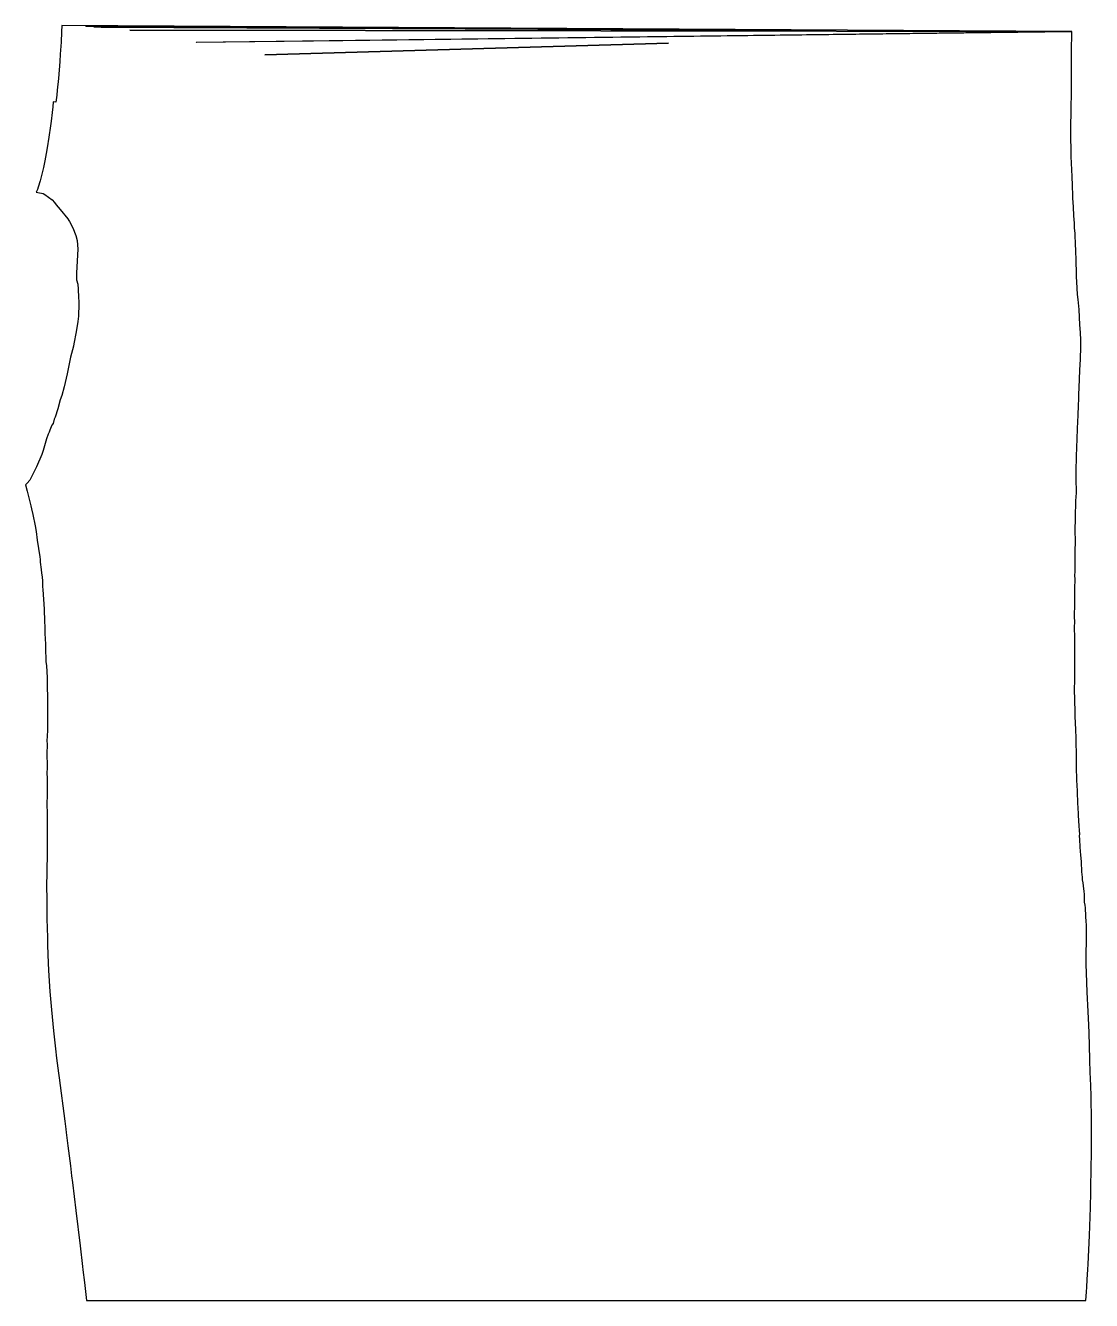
# Model space of a CAD drawing. Extents: x 5 to 159, y 0 to 184.
import ezdxf

# ---------------------------------------------------------------- set-up
doc = ezdxf.new("R2010")
doc.units = 0
doc.layers.add('11_33000', color=7, linetype='CONTINUOUS')

msp = doc.modelspace()

# ---------------------------------------------------------------- linework, layer by layer
at = {"layer": '11_33000', "color": 5}
for points in [[(9.798, 35.037), (10.068, 32.856), (10.166, 32.196), (10.981, 25.912), (11.117, 24.784), (11.188, 24.292), (11.432, 22.346), (11.782, 19.442), (11.968, 18.032), (12.084, 17.035), (12.593, 12.991), (13.202, 7.895), (13.542, 4.94), (13.592, 4.438), (13.806, 2.61), (14.092, 0.006), (158.53401, 0.006), (158.606, 1.238), (158.658, 1.952), (158.716, 3.05), (158.80801, 4.498), (158.83601, 5.244), (159.03601, 9.415), (159.17001, 13.46), (159.17101, 13.743), (159.22601, 15.354), (159.246, 16.306), (159.28601, 19.103), (159.33, 21.412), (159.32401, 22.296), (159.32701, 24.152), (159.31401, 25.824), (159.26001, 29.675), (159.19, 32.174), (159.16, 32.876), (159.11201, 34.862), (158.98001, 38.676), (158.93001, 39.772), (158.856, 41.768), (158.714, 44.576), (158.59601, 47.362), (158.55602, 48.548), (158.55801, 50.096), (158.62201, 51.998), (158.62801, 52.503), (158.62201, 53.548), (158.59601, 54.336), (158.57201, 54.736), (158.50401, 55.544), (158.45601, 56.73), (158.408, 57.14), (158.33, 57.562), (158.33, 58.334), (158.31601, 58.728), (158.276, 59.13), (158.17401, 59.948), (158.104, 60.364), (158.048, 60.772), (158.022, 61.168), (157.97801, 61.572), (157.94801, 61.968), (157.88501, 63.391), (157.84401, 63.932), (157.798, 64.334), (157.692, 65.522), (157.65201, 66.686), (157.61601, 67.084), (157.62201, 67.46201), (157.60001, 67.854), (157.53801, 68.64001), (157.511, 69.264), (157.45801, 70.19601), (157.42001, 71.35201), (157.37801, 71.746), (157.354, 72.134), (157.34601, 72.51801), (157.32401, 72.90401), (157.3, 73.674), (157.22801, 75.216), (157.18401, 77.132), (157.158, 77.51801), (157.18001, 78.274), (157.17601, 78.499), (157.14401, 79.426), (157.09401, 80.19601), (157.10201, 81.332), (157.06201, 82.48), (157.011, 83.469), (156.95201, 84.396), (156.968, 85.152), (156.96301, 85.373), (156.93201, 86.455), (156.90001, 87.05601), (156.867, 88.037), (156.86601, 88.578), (156.908, 89.33401), (156.90201, 90.47201), (156.94, 91.228), (156.944, 92.207), (156.93401, 92.746), (156.938, 93.506), (156.929, 94.162), (156.90201, 95.78201), (156.86601, 97.298), (156.90601, 98.05801), (156.89001, 98.816), (156.90201, 100.71201), (156.91301, 101.691), (156.94601, 102.992), (156.95201, 104.132), (156.944, 104.89001), (156.95201, 105.27), (156.96301, 108.15), (156.996, 109.83201), (156.98801, 111.19301), (157.028, 113.16501), (157.048, 115.54401), (157.15001, 116.714), (157.16801, 117.09601), (157.16801, 117.478), (157.13501, 118.07401), (157.11801, 118.604), (157.134, 119.75201), (157.13, 120.51201), (157.14201, 121.27601), (157.18001, 122.05201), (157.20001, 123.2), (157.298, 125.90401), (157.35001, 127.06801), (157.41801, 127.85801), (157.42601, 128.244), (157.472, 129.028), (157.468, 129.408), (157.51201, 130.192), (157.522, 130.96201), (157.56201, 131.89), (157.62801, 134.45401), (157.72601, 136.03801), (157.742, 136.66701), (157.76601, 137.21001), (157.804, 137.612), (157.80801, 138.52301), (157.804, 138.76201), (157.746, 139.882), (157.664, 140.98401), (157.54401, 143.21001), (157.39001, 144.64201), (157.326, 145.36401), (157.22801, 147.20401), (157.18201, 147.936), (157.17601, 148.31201), (157.095, 150.38101), (157.07001, 151.66), (157.00201, 152.75201), (157.00801, 153.134), (156.994, 153.50401), (156.96001, 153.858), (156.95601, 154.23401), (156.884, 154.94), (156.85001, 155.67201), (156.78001, 156.75401), (156.73401, 158.067), (156.65401, 159.29601), (156.62701, 160.082), (156.59401, 160.76401), (156.58601, 161.136), (156.52301, 162.42201), (156.40601, 165.33501), (156.382, 166.61401), (156.34201, 167.70601), (156.35101, 168.675), (156.34401, 169.59201), (156.37201, 171.88), (156.40201, 172.66), (156.42001, 174.188), (156.45401, 174.97801), (156.46201, 175.36401), (156.46101, 176.70001), (156.44801, 177.817), (156.451, 181.175), (156.45801, 181.60101), (156.48201, 182.17401), (156.47701, 182.75601), (156.49001, 183.37401), (10.57, 184.246), (10.516, 183.30801), (10.458, 181.858), (10.326, 180.11201), (10.264, 179.03601), (10.056, 176.60001), (9.868, 174.89401), (9.812, 174.188), (9.694, 173.16602), (9.282, 173.20401), (9.234, 172.48201), (9.159, 171.67201), (9.004, 170.41), (8.904, 169.73801), (8.686, 168.12401), (8.44, 166.59001), (8.297, 165.76601), (8.094, 164.70601), (7.886, 163.73001), (7.506, 162.19801), (7.406, 161.81201), (7.132, 160.87401), (7.024, 160.57001), (6.857, 160.15302), (7.104, 160.091), (7.835, 159.94801), (8.077, 159.80801), (9.147, 159.04001), (9.486, 158.677), (9.729, 158.32301), (10.325, 157.66901), (11.399, 156.30801), (11.565, 156.08301), (11.672, 155.92001), (12.128, 155.028), (12.595, 153.91501), (12.774, 153.15601), (12.85, 151.914), (12.649, 148.48801), (12.678, 147.48801), (12.855, 146.86801), (12.917, 146.14401), (12.962, 144.94501), (13.012, 144.37001), (13.01, 144.18501), (13.026, 144.015), (12.936, 142.25401), (12.873, 141.49701), (12.614, 139.974), (12.303, 138.235), (12.233, 137.89101), (11.817, 136.315), (11.331, 133.88901), (10.876, 132.01401), (10.545, 130.77901), (10.329, 130.15001), (9.968, 128.869), (9.598, 127.66901), (9.447, 127.35101), (9.28, 126.745), (9.088, 126.48601), (9.002, 126.25001), (8.801, 125.771), (8.713, 125.48501), (8.643, 125.29301), (8.583, 125.188), (8.341, 124.50001), (7.85, 122.84801), (7.635, 122.23301), (6.895, 120.45601), (5.943, 118.537), (5.552, 118.09), (5.299, 117.88), (5.527, 116.94801), (5.99, 115.22201), (6.08, 114.844), (6.166, 114.426), (6.37, 113.58), (6.696, 111.926), (6.822, 111.11001), (6.99, 109.898), (7.354, 107.48601), (7.4, 107.08801), (7.432, 106.69401), (7.562, 105.62501), (7.634, 105.11001), (7.69, 104.593), (7.744, 103.93201), (7.77, 103.15401), (7.792, 102.76401), (7.987, 99.912), (8.044, 98.11001), (8.086, 97.33601), (8.106, 96.18001), (8.134, 95.79601), (8.182, 94.64001), (8.192, 94.12), (8.243, 92.579), (8.256, 92.332), (8.31, 91.70801), (8.416, 90.04), (8.428, 89.65601), (8.414, 88.888), (8.46, 86.97601), (8.496, 86.21201), (8.49, 84.82401), (8.454, 82.374), (8.4, 80.83), (8.416, 80.45), (8.418, 80.066), (8.392, 79.29401), (8.408, 76.998), (8.384, 76.222), (8.41, 75.464), (8.41, 73.93), (8.422, 73.164), (8.4, 71.622), (8.438, 70.484), (8.446, 68.956), (8.438, 67.41801), (8.406, 65.00301), (8.378, 61.638), (8.334, 60.082), (8.336, 59.316), (8.362, 58.558), (8.36, 58.176), (8.374, 57.172), (8.402, 55.896), (8.402, 55.13), (8.42, 53.846), (8.468, 52.388), (8.492, 51.348), (8.588, 48.73), (8.631, 47.759), (8.716, 46.142), (8.808, 44.68), (9.034, 42.026), (9.322, 38.994), (9.624, 36.391), (9.798, 35.037)], [(120.912, 183.56001), (14.18, 184.12001), (14.014, 184.12801), (120.912, 183.56001)], [(49.286, 183.89801), (15.178, 184.06601), (49.286, 183.89801)], [(121.44, 183.524), (16.294, 183.97401), (16.236, 183.98201), (121.44, 183.524)], [(20.398, 183.58601), (156.49001, 183.37401), (20.398, 183.58601)], [(51.151, 182.08101), (156.49001, 183.37401), (30.022, 181.81201), (29.982, 181.82001), (51.151, 182.08101)], [(98.19601, 181.70001), (39.888, 180.026), (98.19601, 181.70001)]]:
    msp.add_lwpolyline(points, dxfattribs=at)

doc.saveas('drawing.dxf')
